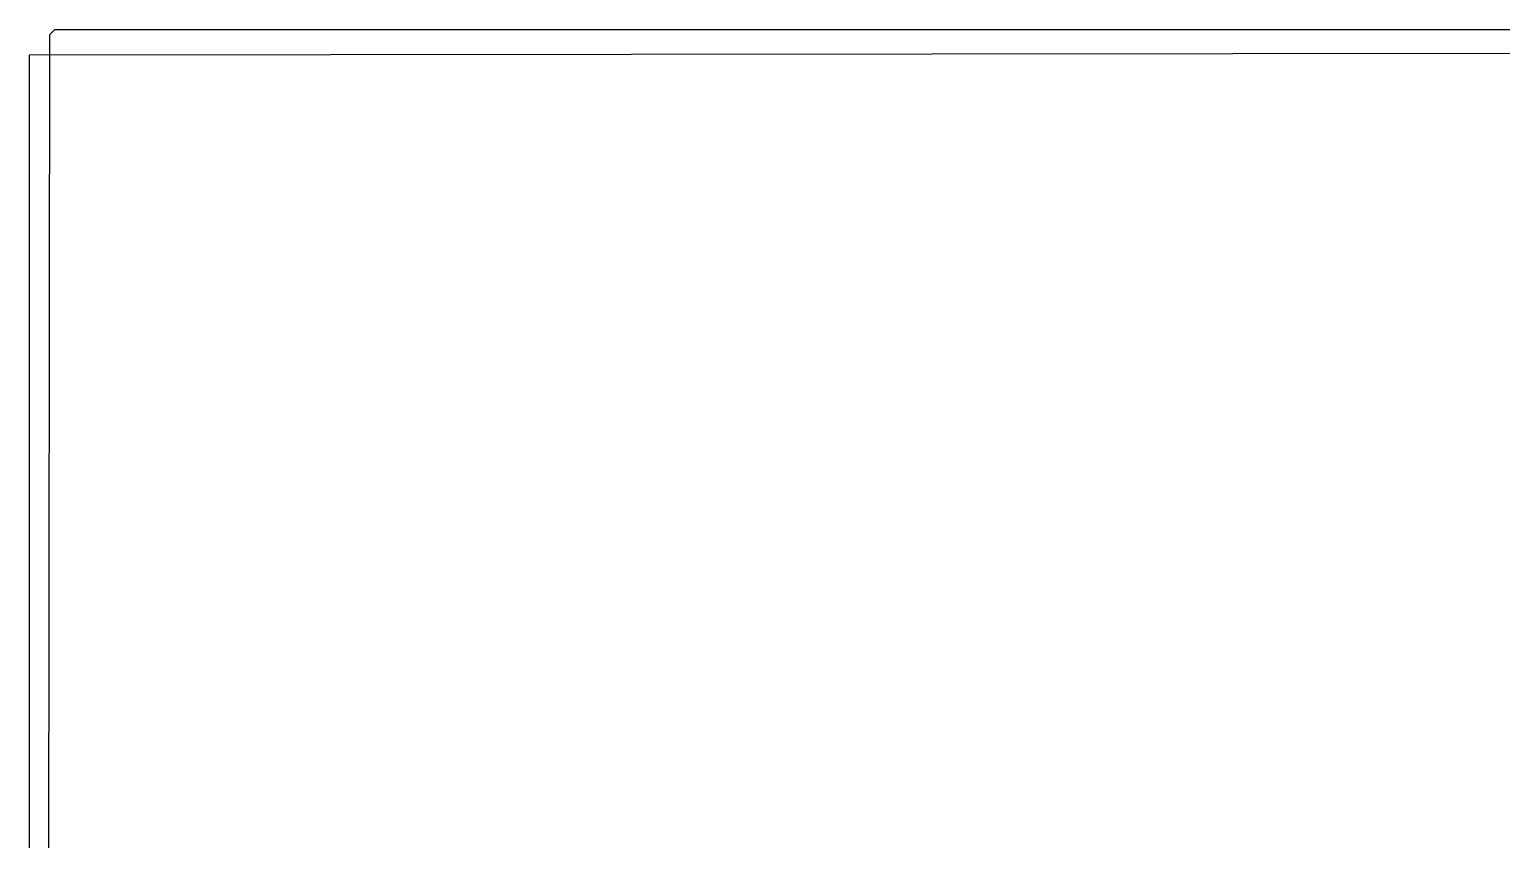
# Model space of a CAD drawing. Header units: millimetres. Extents: x 67 to 176, y 11 to 117.
# Drawn here: x 66.93 to 103.55, y 96.56 to 116.71 of the extents above; entities that cross this region are included whole.
import ezdxf

# ---------------------------------------------------------------- set-up
doc = ezdxf.new("R2010")
doc.units = ezdxf.units.MM
doc.layers.add('BottomLayer', color=5, linetype='Continuous')
doc.layers.add('TopLayer', color=1, linetype='Continuous')

msp = doc.modelspace()

# ---------------------------------------------------------------- linework, layer by layer
at = {"layer": 'BottomLayer'}
for p, q in [((66.929, 116.078), (175.641, 116.205)), ((66.929, 11.811), (66.929, 116.078))]:
    msp.add_line(p, q, dxfattribs=at)
at = {"layer": 'TopLayer'}
for p, q in [((67.31, 11.393), (67.437, 116.586)), ((67.437, 116.586), (67.564, 116.713)), ((67.564, 116.713), (175.768, 116.713))]:
    msp.add_line(p, q, dxfattribs=at)

doc.saveas('drawing.dxf')
